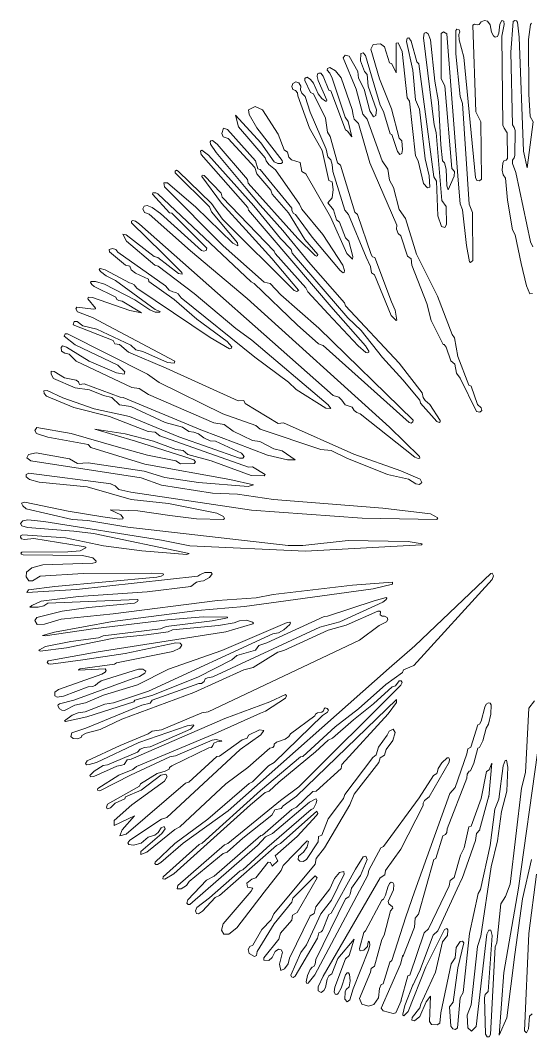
# Model space of a CAD drawing. Header units: millimetres. Extents: x -63086 to 144078, y -129912 to 13382.
# Drawn here: x 65172 to 65676, y -59187 to -58183 of the extents above; entities that cross this region are included whole.
import ezdxf

# ---------------------------------------------------------------- set-up
doc = ezdxf.new("R2010")
doc.units = ezdxf.units.MM
doc.layers.get('0').update_dxf_attribs({"lineweight": 0})
doc.layers.add('観葉植物', color=92, linetype='Continuous', lineweight=9)

# ---------------------------------------------------------------- blocks, each defined once
blk = doc.blocks.new('樹木平面（CAD素材.com）a59eb286')
at = {"color": 0, "linetype": 'ByBlock', "lineweight": -2}
for points in [[(1.4, 488), (0.5, 486.6), (-1.5, 471.8), (-1.3, 417.8), (0.3, 395.8), (3.2, 390.6), (-2.7, 345.1), (-6.3, 361.4), (-10.8, 474.2), (-12.3, 489), (-13.2, 490.3), (-15.1, 490.7), (-16.6, 489.5), (-19.1, 459.3), (-17.3, 387.4), (-15.6, 384.8), (-14.7, 382.1), (-15.1, 357.3), (-15.7, 354.8), (-17.3, 352.7), (-17.2, 349.4), (-13.9, 340.5), (0.6, 272), (2.8, 267.2)], [(2.4, 221), (-0.2, 220.7), (-3.5, 228.4), (-8.6, 250.6), (-14.5, 279), (-17.3, 283.9), (-22.1, 313.1), (-24.2, 334.9), (-26.4, 338.3), (-27.5, 342.8), (-27, 349.7), (-25.8, 351.9), (-23.4, 352.6), (-22.3, 354.2), (-22.6, 379.8), (-25.6, 384.1), (-26.9, 387.3), (-27.9, 475.2), (-25.4, 486.7), (-25.9, 489.9), (-27.7, 490.6), (-29.9, 487.1), (-30.9, 477.9), (-32.1, 474.7), (-34.4, 474.2), (-36.2, 475.3), (-38, 479.1), (-39.4, 486.3), (-42, 489.9), (-45, 490.7), (-48.3, 489.1), (-50.3, 486.7), (-52.2, 486.2), (-54.9, 487), (-56.6, 486), (-53.4, 400.3), (-48.5, 390.4), (-47.9, 333.9), (-49.8, 332.2), (-52.4, 332.6), (-53.9, 335.5), (-65.4, 454.5), (-69.9, 471.4), (-70.3, 476.7), (-69.4, 479.4), (-70.1, 481.5), (-72.3, 481.9), (-73.3, 480.6), (-73.4, 457.5), (-69, 415.5), (-66.8, 408.6), (-60.1, 309.2), (-56.9, 300.9), (-56.5, 253.5), (-58.8, 251.5), (-59.9, 252.1), (-62.8, 268.4), (-66.8, 303.7), (-69.1, 309.4), (-71, 332.9), (-82.2, 477.5), (-85.3, 479.4), (-87.7, 477.6), (-87.8, 433.1), (-84.3, 426.1), (-77.1, 344.5), (-74.5, 341.5), (-74.8, 336.9), (-80.7, 323.2), (-82.1, 327.3), (-82.8, 343.7), (-84.4, 350.1), (-86.5, 352), (-88, 367.9), (-90.3, 410.1), (-94, 430.5), (-98.4, 471.4), (-100.7, 477.4), (-102.6, 478.8), (-104.4, 478.2), (-105.3, 473.4), (-94.7, 387.5), (-92.6, 379.9), (-87.1, 312.7), (-82.8, 307), (-82.6, 289), (-84.3, 286.2), (-87.4, 287.3), (-90.9, 297.8), (-92.4, 331.9), (-95, 336.1), (-104.7, 407.8), (-109.8, 447.9), (-111.9, 449.9), (-117.4, 470.2), (-119.6, 473.5), (-121.5, 473), (-122.1, 469.7), (-115.8, 441.6), (-113, 412.2), (-109.1, 403), (-103.7, 354.1), (-99.5, 337.2), (-99, 326), (-101.2, 325.4), (-105.1, 329.6), (-110.6, 352), (-113.2, 356.9), (-119, 410.9), (-121.4, 414.2), (-126.4, 459.9), (-130.2, 468.5), (-132.3, 468.2), (-132.3, 439), (-136.5, 447.7), (-138.7, 448.7), (-143.7, 464.6), (-147.6, 467.5), (-154.9, 467), (-157.4, 462.2), (-148.8, 432.8), (-136.8, 403.4), (-129.2, 374.3), (-126.5, 371.8), (-125.9, 363.3), (-126.5, 359.1), (-128.5, 358.1), (-131, 361.1), (-136.4, 377.9), (-138.2, 378.8), (-144.7, 400.7), (-147.9, 406.8), (-162.4, 456), (-164.7, 458.5), (-167.1, 458), (-167.4, 450.8), (-163.5, 440.2), (-160.8, 437.1), (-160, 425.7), (-151.6, 402.4), (-152.2, 396.8), (-154.6, 395.6), (-158.3, 401.4), (-163.8, 422.7), (-169.4, 433.7), (-170, 440.1), (-178.8, 455.3), (-182.6, 456.3), (-184.7, 453.7), (-171.6, 422.8), (-165.1, 398.2), (-160.9, 393.1), (-146.1, 352.1), (-140.5, 343.6), (-138.9, 332.9), (-134.8, 325.8), (-129.2, 303.8), (-123.1, 295), (-112.3, 259.8), (-91.4, 218.5), (-76.9, 180.4), (-74.5, 177.2), (-71.2, 158.9), (-60.4, 130.4), (-58.2, 129.5), (-52, 111.3), (-48.4, 108.2), (-47.7, 105.3), (-49.7, 103.7), (-52.7, 104.4), (-69, 137.5), (-72.7, 142.3), (-74.3, 151.1), (-78.2, 154.4), (-82.9, 168.1), (-84.8, 170.6), (-85.9, 170.6), (-97.6, 194.4), (-101.8, 211.1), (-116.8, 248.8), (-117.5, 255.1), (-121.1, 257.9), (-127.5, 277.8), (-130.3, 280.1), (-131.8, 284.4), (-131.7, 288.6), (-158.2, 349.9), (-169.6, 388.7), (-173.6, 393.2), (-174.8, 397.1), (-175.6, 402.6), (-186.7, 433.9), (-192, 441), (-197.6, 444.1), (-200, 443.3), (-200.5, 441.5), (-197.8, 438.5), (-195.3, 433.7), (-182.7, 395.1), (-179.5, 390.9), (-176.1, 375.6), (-180.2, 381.4), (-182.3, 382.5), (-196.7, 421.2), (-198.8, 421.9), (-204.2, 435.6), (-206.7, 438.4), (-208.7, 438.7), (-209.9, 437.9), (-210.4, 435.4), (-209.3, 431.4), (-200.6, 411.8), (-201, 411), (-202.2, 410.9), (-205.5, 413.4), (-209.2, 418.1), (-213.9, 428.6), (-216.9, 432.3), (-220, 434.5), (-221.2, 434.4), (-222.3, 433.4), (-222.3, 431.4), (-216.9, 419.4), (-213.9, 418), (-201.9, 394.2), (-199.9, 380.2), (-197.3, 376.1), (-190.2, 350.1), (-187.2, 347.6), (-173.1, 301.2), (-170.4, 298.9), (-157, 259.4), (-155.7, 257.3), (-153.4, 256.5), (-136.9, 212.9), (-133.1, 204.4), (-131.7, 194.8), (-132.2, 194.3), (-137.1, 199.3), (-153.7, 239.5), (-156.6, 241.3), (-157.7, 247.7), (-162, 256.9), (-179.4, 299.1), (-182.8, 303.3), (-194.9, 341.4), (-195.3, 348.4), (-196.9, 353.1), (-199.7, 356), (-201.3, 363.5), (-217.3, 400.1), (-222.1, 415.5), (-225.3, 418.7), (-226.6, 422.1), (-226.5, 425.8), (-228.4, 429.1), (-231.4, 430.1), (-234.3, 428.5), (-235.3, 425.4), (-234.3, 422.4), (-231.7, 421.4), (-229.6, 419.2), (-229.4, 416.3), (-217.7, 384.2), (-205.3, 362.2), (-198.7, 332.6), (-195.6, 331.2), (-194.5, 323.6), (-195.6, 315.4), (-199.6, 310.6), (-194.2, 303.7), (-191.1, 293.8), (-188.3, 291.3), (-182.2, 276), (-179.1, 272.7), (-175.1, 257.4), (-175.2, 254.9), (-181.1, 260.5), (-197.1, 296.7), (-221.6, 339.1), (-225.4, 341.6), (-227.2, 350.4), (-235.6, 353), (-238.3, 355.6), (-239.5, 360.7), (-242.9, 362.8), (-248.7, 378.2), (-264.4, 402.4), (-271.6, 405.6), (-278, 402.2), (-277.5, 397.7), (-270, 384.7), (-244.8, 352.4), (-244.4, 350.2), (-245.9, 349.5), (-249, 349.4), (-252.7, 351.1), (-266, 369.8), (-291, 397), (-287.9, 385.6), (-261.8, 355), (-260.7, 352.1), (-258, 348.3), (-251.5, 343), (-227.8, 309.3), (-225.5, 304.2), (-204.8, 279.4), (-184.8, 249), (-183.4, 243.6), (-183.5, 241.8), (-184.6, 241.4), (-187.6, 243.7), (-215.2, 276.5), (-231.8, 299), (-233.9, 300.4), (-235.4, 303.2), (-235.3, 305.1), (-266.7, 343.3), (-268.9, 344.2), (-271.1, 351.9), (-299, 383), (-302.7, 384.1), (-304.5, 379.1), (-303, 375.7), (-298.2, 374.2), (-271.7, 345.5), (-269.9, 339.3), (-255.9, 323), (-254.6, 319.2), (-238.6, 300.7), (-222.4, 274.2), (-209.7, 259.6), (-209.8, 258.6), (-210.9, 258), (-212.3, 258.5), (-229.5, 275.3), (-278.3, 329.9), (-279.1, 333.5), (-309.2, 368.6), (-313.8, 372), (-315.4, 371.9), (-316.1, 370.9), (-315.6, 368.6), (-309.9, 360.3), (-280.5, 324.6), (-266.5, 308.3), (-244.2, 283.3), (-218.7, 252.1), (-183.4, 211.9), (-182.3, 208.9), (-129.2, 152.1), (-106.7, 122.8), (-105.5, 118.3), (-103.6, 115.4), (-99.1, 111.4), (-88.6, 95.7), (-88.7, 94.2), (-89.6, 93.6), (-91.9, 94.5), (-108.3, 112.7), (-108.7, 115.6), (-125.6, 135.7), (-145.6, 157.8), (-166.7, 184.5), (-180.1, 197.1), (-235, 260.9), (-235.8, 264.3), (-246.6, 275.3), (-273, 307.6), (-317.6, 357.6), (-324.1, 362.4), (-325.5, 361.6), (-324.8, 358.4), (-278.7, 306), (-278.1, 303.4), (-194.5, 205.6), (-162.4, 169.3), (-159.1, 164.2), (-159.3, 162.9), (-160.6, 162.3), (-162.1, 162.8), (-169.7, 169.2), (-199.5, 200.9), (-219.5, 222.7), (-221.4, 226.5), (-251.9, 260.4), (-252.9, 262.9), (-304, 316.1), (-305.2, 320.1), (-321.9, 337.6), (-323.9, 337.7), (-324.3, 336.5), (-304.7, 310.2), (-280.8, 283.7), (-255, 255.6), (-228.6, 224.4)], [(-414.4, 33.1), (-409.9, 31), (-406.3, 27.3), (-394.3, 24.7), (-275.2, 6.9), (-165.9, -0.9), (-92.2, -2.1), (-90.9, -0.5), (-98.3, 3.3), (-145.4, 9), (-253.5, 17.5), (-288.9, 22.7), (-313.8, 23.7), (-363.9, 31.7), (-384, 39), (-493, 55.6), (-497.1, 58.6), (-495.4, 62.1), (-487.8, 63.8), (-455.1, 57.7), (-447, 53.1), (-436.6, 53.9), (-381.2, 45.5), (-360.7, 39.4), (-327.5, 34.2), (-278.4, 30.4), (-273.1, 32), (-296.4, 37.4), (-380.5, 52.5), (-433.8, 69), (-436.4, 71.8), (-476.4, 79.1), (-487.7, 82.8), (-489.3, 85.8), (-487.2, 88.5), (-453.2, 82.7), (-409, 70), (-377.8, 61.4), (-349.9, 55.9), (-345.2, 52.7), (-331.9, 53.1), (-330.4, 54.6), (-332, 56.8), (-341, 59.6), (-389.6, 75), (-429.9, 87), (-399.8, 82.4), (-372.1, 75.2), (-349.9, 66.8), (-342.7, 65.9), (-337.9, 62.1), (-314.9, 55.8), (-275.4, 41.1), (-262.5, 40.9), (-261.5, 42.3), (-274.1, 49.8), (-278.2, 49.5), (-365.8, 80.4), (-370.3, 84), (-377.2, 84.7), (-415.5, 99.6), (-450.8, 108.3), (-477.6, 119.6), (-480, 122.3), (-480.2, 125), (-477.1, 125.3), (-461.4, 117.8), (-430.5, 107.1), (-395.6, 99.4), (-346.9, 79.4), (-286.9, 58.5), (-283.6, 58.3), (-282.5, 60.1), (-285, 63.3), (-310.6, 75.1), (-316, 75.5), (-322.2, 78.3), (-327.6, 82.5), (-332, 84.1), (-337.2, 84.6), (-343.2, 88.9), (-360.4, 93.5), (-394.3, 109.4), (-405.5, 111), (-413, 118.2), (-421.5, 120.1), (-435.3, 126), (-449.3, 127.8), (-470.8, 137.2), (-473.2, 141.2), (-472.9, 144.2), (-470.2, 144), (-460, 137.7), (-448.3, 135.4), (-445.9, 133.6), (-445.1, 131.2), (-440.4, 131.8), (-405, 118.6), (-401.8, 118.3), (-325.2, 86.4), (-290.2, 73.2), (-259.2, 61.2), (-239.6, 56.7), (-232, 56.7), (-244.7, 65.7), (-253.2, 67.6), (-267, 74.9), (-274, 75.7), (-293.2, 85.1), (-302.2, 91.7), (-312.4, 93.2), (-377, 121.2), (-386.2, 127.3), (-393.4, 128), (-448.5, 154.2), (-455.4, 161), (-459.7, 162), (-462.7, 163.9), (-463.3, 167.7), (-461.8, 169.2), (-458, 168), (-435.5, 154.3), (-408.5, 142.7), (-400.9, 141.4), (-400.2, 143.5), (-407.3, 150.1), (-449.2, 170.3), (-460.3, 179), (-459.3, 181), (-457, 181), (-377.8, 141.4), (-366.5, 133.2), (-303.6, 102.2), (-270.7, 90.7), (-266.7, 86.9), (-206.5, 66.9), (-196.4, 66), (-181, 58.4), (-140.8, 42.2), (-120, 37.6), (-112.7, 33.1), (-109.1, 32.3), (-106.9, 34.4), (-108.5, 37.6), (-127.7, 45.9), (-174, 62.2), (-243.6, 93.3), (-248.7, 92.7), (-281.3, 112.4), (-282.6, 115.3), (-288.3, 115), (-359.6, 147.2), (-396.7, 163), (-405.6, 170.7), (-410.1, 171.3), (-411.8, 174.6), (-451.3, 190.1), (-450.3, 193.2), (-447.3, 193.4), (-441.8, 189.1), (-427.9, 185.8), (-394.4, 170.1), (-389.3, 165.2), (-382.4, 163.6), (-358, 152.7), (-351.4, 152.1), (-350.9, 154.3), (-432.1, 197.4), (-447.2, 202.8), (-448.6, 205.9), (-447.6, 207.5), (-431.2, 205.4), (-429.2, 205.7), (-429.2, 206.6), (-436.7, 215.8), (-436.6, 216.9), (-435.8, 217.4), (-432.2, 217), (-395.2, 204.1), (-383.9, 201.8), (-403, 213.5), (-406.1, 214), (-408.1, 215.1), (-409.1, 217.2), (-430.7, 227.8), (-433, 229.8), (-434.1, 232), (-433.4, 232.9), (-429.4, 232.7), (-420.5, 230.3), (-390.3, 214.7), (-375.7, 204.8), (-370.2, 202.6), (-365.6, 202.6), (-365.4, 203.3), (-370.4, 205.3), (-409.4, 233.8), (-418.8, 238.4), (-424.3, 242.6), (-425.6, 244.7), (-424.8, 245.6), (-419.7, 244.2), (-395.7, 231.5), (-393.5, 231), (-391.2, 229.7), (-388.5, 226.1), (-316, 177.4), (-296.8, 166.4), (-295.1, 166.7), (-294.5, 168.4), (-299.1, 173.7), (-329.1, 195.8), (-351.6, 215.2), (-376.5, 232.9), (-376.9, 235), (-389.6, 241.2), (-393.9, 244.5), (-395.2, 248), (-399.7, 249.1), (-415.4, 262.1), (-415.7, 264.4), (-412.6, 265.4), (-409.2, 264.4), (-407.1, 261.7), (-360.1, 228.5), (-356.6, 224.2), (-353, 222.5), (-349.8, 222), (-347.5, 220.7), (-344.6, 216.8), (-271.9, 158.1), (-238.7, 133.3), (-231, 126.1), (-201.8, 107.8), (-196.8, 107.4), (-199.3, 111.1), (-274.7, 174.9), (-290.5, 186.4), (-331.7, 220.9), (-367.4, 248), (-370.8, 248.9), (-398.7, 272.5), (-402.4, 279.5), (-399.1, 279), (-371.4, 257.5), (-367.6, 256.4), (-347.4, 240.7), (-343.8, 240), (-344, 241.7), (-363.1, 260.8), (-393.8, 290.9), (-393.7, 292.5), (-392.5, 293.2), (-389.9, 292.4), (-385.9, 289.6), (-194.4, 120.2), (-188.9, 118.6), (-185.9, 115.8), (-182.6, 111.1), (-175.6, 108.9), (-173.8, 105.3), (-171.2, 103.4), (-167.7, 102.3), (-113.8, 59.3), (-110.6, 58), (-108.9, 58.3), (-109.2, 59.9), (-138.7, 88.9), (-279.3, 216), (-335.4, 263.1), (-376.3, 299.3), (-380.7, 301), (-382.4, 304.5), (-381.1, 307.2), (-378.1, 307.8), (-373.2, 306), (-365.1, 299.9), (-324.4, 263.4), (-322.2, 262.7), (-319.9, 263.5), (-319.2, 265.8), (-353.9, 300.3), (-356.1, 300.5), (-373, 319), (-372.6, 320.3), (-369.6, 320.5), (-367.6, 319.3), (-275.5, 232.6), (-272.5, 231), (-229.9, 189.9), (-208.9, 171.4), (-204.3, 169.6), (-119.3, 93.6), (-117.5, 93.1), (-115.6, 94.2), (-115.4, 95.9), (-208.5, 186.9), (-246.1, 219.8), (-256.7, 230.8), (-262.6, 232.1), (-303.2, 268.2), (-361, 326.2), (-361.8, 330.4), (-358, 330.1), (-330.2, 306.3), (-293.5, 270.6), (-288.5, 268), (-288.9, 271), (-314.5, 301.6), (-316.5, 306.4), (-350.5, 340.3), (-350.6, 341.9), (-349.4, 342.7), (-347.6, 341.7), (-314.5, 309.8), (-303.7, 294.3), (-233, 223.8), (-230.5, 223), (-228.5, 224.3)], [(-125.7, -433.9), (-114.1, -404.6), (-113.3, -395.8), (-110.1, -392), (-94.9, -337.8), (-93, -336.9), (-86, -314.5), (-83.5, -313.4), (-82.3, -311.3), (-81.7, -307.8), (-62.3, -257.6), (-62, -253.7), (-60.2, -250.8), (-58.8, -250.4), (-55.6, -242.9), (-51.5, -227.9), (-50, -227.3), (-46.7, -220.6), (-43.3, -208.3), (-41.1, -204.2), (-38.7, -194.3), (-38.5, -185.1), (-39.5, -183.5), (-41.1, -183.3), (-43.2, -184.4), (-44.7, -187.5), (-48.3, -201.3), (-49.8, -204.2), (-51.6, -204.8), (-58.6, -227.1), (-61.4, -228.7), (-62.5, -233.7), (-73.8, -266.9), (-79.1, -272.7), (-114, -370), (-122.7, -394.7), (-136.4, -437.7), (-138.6, -439.2), (-145.2, -460.8), (-146.9, -461.5), (-148.6, -465.3), (-149.8, -474.7), (-154.3, -481), (-159.6, -482.9), (-166.1, -480.8), (-168.6, -475.2), (-157.5, -449.1), (-157, -445.6), (-153.5, -443.2), (-146.3, -417), (-144.1, -412.8), (-137.9, -388.5), (-135.5, -386.1), (-135.8, -384.6), (-139.4, -381.6), (-140.1, -379.4), (-134.9, -368), (-134.6, -362.7), (-135.5, -360.8), (-137.1, -360.3), (-138.7, -361.6), (-140.5, -365.3), (-142.7, -373.3), (-144.6, -377.2), (-146.3, -378), (-162.5, -408.4), (-164.2, -410.1), (-168.5, -425.7), (-168, -427.7), (-167.2, -428.2), (-164.3, -427.5), (-160.6, -423.7), (-159.9, -419.2), (-159.5, -418.7), (-158.7, -419.5), (-158.2, -422.6), (-159.5, -427.5), (-174.7, -465.6), (-178.1, -476.4), (-180.6, -478.5), (-182.9, -476), (-182.6, -468.5), (-181.5, -466.4), (-178.7, -463.6), (-177.6, -457.7), (-178.2, -451.4), (-179.2, -450), (-180.7, -449.7), (-182.4, -451.8), (-186.4, -464.9), (-189.4, -470.1), (-191, -471.2), (-192.5, -470.9), (-193.5, -468.6), (-192.9, -463.9), (-182.2, -435.9), (-178.7, -432.7), (-173.8, -416.5), (-190, -435.7), (-195.8, -450.7), (-198.7, -452.9), (-200.4, -456.1), (-202.2, -464.4), (-203.8, -467.3), (-206.4, -469.4), (-209.2, -467.5), (-209.2, -463.7), (-204.5, -453.2), (-147.9, -356), (-143.4, -353.2), (-142.8, -348.8), (-127.5, -327.6), (-105.6, -284.6), (-105.4, -282.4), (-104.2, -279.8), (-99.5, -276.2), (-79.9, -241.9), (-79.5, -238.7), (-80.2, -237.7), (-81.7, -237.7), (-87, -242.4), (-90.7, -248), (-91.4, -251.2), (-92.2, -253.1), (-95.4, -255), (-109.4, -277.2), (-144.6, -325.2), (-147.5, -326.4), (-159.2, -348.5), (-160.3, -353.4), (-212.5, -451.7), (-219.2, -460.1), (-220.4, -460.3), (-221.1, -458.7), (-219.9, -452.4), (-217.2, -446.7), (-215.2, -444.2), (-213.4, -443.5), (-212.2, -441.4), (-211.6, -436.6), (-182.2, -376.8), (-179, -374.7), (-177.6, -372.3), (-176.4, -366.4), (-167.3, -353.7), (-160.9, -338.1), (-162.3, -334.5), (-164.7, -335.4), (-172.4, -347.4), (-196.6, -391), (-198.9, -392.4), (-204.9, -407.9), (-206.4, -409.3), (-208.6, -410.2), (-210, -415.7), (-231.9, -453.2), (-233.9, -454.3), (-235.6, -453.7), (-236.3, -452.1), (-226.4, -429.7), (-220.8, -422.3), (-206.7, -391.5), (-196.1, -378.2), (-183.6, -352.3), (-183.9, -349.8), (-188.1, -350.8), (-193.3, -356.6), (-197.9, -366.8), (-211.5, -384.7), (-213.3, -391.1), (-217.1, -393.4), (-237.7, -435.4), (-238.9, -440.8), (-242.6, -445.9), (-246.3, -447.6), (-247.6, -441.4), (-244.5, -429.4), (-245.7, -427.1), (-248.6, -426.5), (-251.9, -428.8), (-254.7, -434.8), (-258.1, -437.6), (-263.1, -437.2), (-263.1, -435.2), (-248.1, -416.5), (-246.4, -410.7), (-235.4, -397.8), (-234.5, -392.9), (-230.1, -390.2), (-210.3, -356), (-212.3, -354.2), (-234.4, -376.1), (-235.4, -380), (-252.7, -401.5), (-269.5, -428.8), (-270.3, -432.7), (-272.2, -433.7), (-277.5, -430.6), (-278.6, -426.8), (-276.9, -424), (-273.8, -422.4), (-265, -407.2), (-255.8, -397.6), (-253.2, -391.7), (-212.2, -342.4), (-211.1, -337.1), (-202.9, -326.3), (-178, -284.1), (-173.6, -273.4), (-149.3, -242.2), (-148, -237.5), (-143.6, -235), (-142.2, -229.3), (-135.4, -220.5), (-133.3, -212.5), (-135.2, -209.1), (-139.2, -211.1), (-141, -215.3), (-149.7, -227), (-152, -234.5), (-155.3, -237.1), (-183, -273.7), (-184.2, -277.7), (-199.3, -297.8), (-205.8, -313.9), (-208.9, -315.3), (-209.4, -320.6), (-220.7, -338), (-224, -340), (-227.5, -339.6), (-229.1, -338.1), (-228.7, -334.7), (-223.8, -330.8), (-220.3, -325.3), (-218.9, -320.3), (-220.1, -319.5), (-243.7, -343.7), (-245.8, -348.7), (-262.7, -370.1), (-289.6, -405.5), (-297.7, -411.7), (-302.5, -411.7), (-304.9, -407.6), (-303.1, -401.6), (-275.5, -369.2), (-273.9, -366.3), (-279, -365.1), (-279.7, -361.2), (-274.7, -357.5), (-270.7, -356), (-258.6, -340.5), (-256.3, -340.8), (-254.8, -344.5), (-249.1, -339.2), (-251.8, -334.4), (-229.9, -315.2), (-210.8, -294.6), (-209.6, -292.4), (-210.6, -290.2), (-246.6, -322.2), (-250.6, -324.2), (-306.6, -373.4), (-310.9, -375.4), (-323.5, -388.8), (-327.5, -391.6), (-329.5, -391.2), (-330.5, -388.7), (-329.2, -385.5), (-316.7, -375.9), (-286.5, -349.1), (-283.7, -348.2), (-260, -326.4), (-216.3, -288.6), (-213.8, -287.5), (-211.2, -282.4), (-210.7, -279.2), (-211.4, -278.1), (-212.4, -278.3), (-217.8, -281.3), (-254.3, -312.3), (-261.3, -315.4), (-269.2, -324.2), (-336, -382.3), (-337.7, -382.4), (-339.1, -381), (-338.2, -377.7), (-319.6, -358.4), (-312.1, -354.4), (-266, -314.2), (-264.2, -313.9), (-235.2, -288.5), (-230.8, -286.2), (-214.5, -270.8), (-211.4, -270.4), (-186.7, -248.1), (-186, -244.1), (-140.2, -194.2), (-131.8, -183), (-131.9, -180), (-230.8, -275.4), (-243.9, -285), (-245.7, -287.6), (-252, -288.9), (-254.9, -294), (-283.7, -316.9), (-299.2, -330.8), (-303.1, -332), (-336.8, -359.6), (-339.3, -363.7), (-344.7, -366.9), (-348.6, -366.8), (-347.8, -363.6), (-301.8, -323.4), (-298.6, -322.2), (-246.6, -279.6), (-228.5, -266.3), (-127.7, -165.7), (-126.4, -163.1), (-127.4, -161.5), (-129.3, -161.5), (-133, -166.4), (-136.3, -167.4), (-154.7, -184.2), (-174.4, -200), (-195, -218.2), (-199.3, -220.1), (-211.9, -231.7), (-248.1, -261.5), (-257.6, -270.3), (-261.7, -271.7), (-276, -284), (-351.8, -352.1), (-360.8, -357.2), (-362.7, -357), (-362.3, -355), (-326.9, -323.1), (-323.8, -321.9), (-266.3, -269.9), (-226.6, -236.5), (-224.5, -236.2), (-192.5, -206.9), (-169.4, -189.2), (-142.5, -165), (-125.9, -153.2), (-125, -150.6), (-114.7, -146.4), (-37.3, -61.3), (-36.1, -57.9), (-37.3, -55.3), (-38.6, -55.4), (-113.7, -126.8), (-139.3, -149), (-298.1, -289.8), (-342.5, -321.9), (-364.8, -341), (-368.1, -342.8), (-369.7, -343), (-370.8, -341.8), (-370.4, -340.5), (-350.8, -322.1), (-318.2, -298.1), (-277.4, -262.9), (-274.2, -261.4), (-258.2, -245.3), (-252.8, -242.2), (-204.9, -195.6), (-200, -192.3), (-199, -190.5), (-200.3, -188.8), (-202.5, -188.3), (-203.4, -189.2), (-203.9, -191.1), (-205.8, -192.6), (-209.9, -193.2), (-211.9, -194.3), (-212.6, -196.2), (-236.6, -213.7), (-238.2, -216.6), (-242, -219), (-250.3, -222), (-252.6, -224), (-252.9, -225.8), (-254.2, -227.2), (-257, -228), (-278.9, -247), (-300.5, -263.1), (-346, -305.6), (-351, -308.2), (-378.7, -330.7), (-384.5, -332.9), (-384.6, -330), (-363.6, -312.2), (-360.4, -307.8), (-361.3, -305.3), (-364.3, -306.7), (-367.3, -311.4), (-370.5, -313.8), (-377.1, -315.9), (-384.2, -321.8), (-391.6, -323.8), (-396.2, -323), (-397.3, -321.4), (-395.4, -319), (-363.9, -298.1), (-358.9, -296.3), (-286.5, -229.4), (-265.9, -214.9), (-262.9, -210.4), (-267.2, -209.9), (-278.1, -215.1), (-279.5, -218.1), (-284.5, -219.7), (-306.7, -235.9), (-309.3, -236.3), (-337, -261.7), (-340.3, -262.7), (-399.1, -312.9), (-405.1, -314.7), (-402.9, -308.5), (-390.7, -294.7), (-410.7, -304.2), (-410.7, -299.5), (-393.4, -283.8), (-361, -260.5), (-358.4, -255.9), (-359.9, -253.6), (-364.7, -254.6), (-384.1, -269.6), (-399.5, -276), (-400.2, -278), (-409.7, -282.2), (-414.5, -287), (-417.7, -287.9), (-418.5, -286.2), (-417.4, -283.2), (-385.9, -265.5), (-384.7, -263.1), (-368.3, -253), (-360.4, -250.8), (-356.6, -248.6), (-356.1, -247), (-353.8, -245.4), (-317.2, -227.7), (-314.7, -227.2), (-313.2, -225.3), (-312.3, -222.9), (-309.5, -221.6), (-304.9, -221.2), (-304.6, -220.9), (-305.2, -220.6), (-309.9, -219.5), (-314.1, -220.2), (-350.1, -235.6), (-355.9, -236.6), (-394.7, -254.6), (-424.9, -270.2), (-426.9, -269.9), (-427.4, -269), (-426.8, -267.8), (-406.1, -254.6), (-392.4, -249.2), (-388.6, -246), (-311.6, -214), (-266.1, -193.4), (-261.3, -191.5), (-241.6, -178.7), (-240.7, -176.2), (-241.7, -174.9), (-256.9, -182.2), (-301.4, -198.6), (-393.9, -238.8), (-398.1, -239.5), (-401, -244), (-403.2, -244.9), (-408.3, -245.9), (-431, -256), (-434.3, -256.4), (-434.9, -255), (-430.7, -250.6), (-421.7, -245.1), (-417.5, -244.4), (-387.8, -231.8), (-385, -228.9), (-380.8, -227.5), (-375.4, -226.7), (-335.5, -209.2), (-332.2, -205.6), (-332.6, -204.9), (-338.8, -205.9), (-386.6, -222.5), (-428.2, -242.1), (-435.6, -244.1), (-438.3, -244.3), (-439, -243.1), (-437.5, -240.6), (-404.9, -225.4), (-377.1, -213.9), (-373.4, -211.2), (-363.9, -210), (-324.1, -193.2), (-317.9, -192.2), (-168.6, -121.2), (-149, -106.9), (-141.8, -103.4), (-140.3, -100.9), (-141, -98.9), (-143.6, -97.8), (-146.2, -97.6), (-147.9, -96.2), (-147.8, -93.5), (-148.3, -92.8), (-150.4, -92.8), (-181.7, -106.6), (-199.3, -111.6), (-243.3, -131.7), (-249.1, -133.2), (-273.6, -148.4), (-282.6, -150.5), (-332, -173), (-403.2, -199.5), (-424.8, -209.6), (-438.6, -213.1), (-442.7, -215.4), (-443.2, -217), (-446.6, -218.7), (-451.4, -218.5), (-453.7, -216.4), (-452.6, -213), (-438.7, -208.4), (-383.6, -185.5), (-375.1, -183.6), (-373.4, -180.7), (-327.1, -164.2), (-324.6, -164), (-322, -162.2), (-320.9, -159.5), (-318.5, -158.4), (-313.2, -157.5), (-207.6, -108.5), (-187.9, -103.2), (-145.3, -83.9), (-142.4, -81.5), (-141.3, -80), (-141.4, -79.5), (-142, -79.3), (-153.8, -82.4), (-200, -97.7), (-203.2, -98.1), (-259.9, -124.1), (-267.9, -126.7), (-271.1, -131.2), (-289.7, -136.5), (-294.5, -140.8), (-327.6, -157.5), (-372.5, -175.8), (-390.5, -180.5), (-391.5, -182.4), (-437.8, -197), (-458.8, -201.7), (-459.9, -200.9), (-452.3, -195.4), (-446.3, -193.2), (-439.5, -192.2), (-420, -184.6), (-411.6, -183.2), (-377, -171.7), (-254.2, -115.2), (-248.6, -114.2), (-243.3, -111.2), (-237.3, -106), (-236.5, -104.5), (-237.3, -103.6), (-240, -104), (-304.5, -131.5), (-357.1, -149.9), (-387.9, -165.4), (-421.5, -175.6), (-439, -183.3), (-449.6, -185.4), (-459.9, -190.8), (-462.6, -190.5), (-464.9, -189.2), (-466.6, -186.3), (-466.1, -185.1), (-464.7, -184.3), (-450.6, -180.6), (-392.1, -159.2), (-385.7, -157.3), (-380.5, -154), (-379.6, -151.9), (-382.4, -149.9), (-386.9, -150), (-423.5, -161.6), (-427, -163.8), (-429.5, -166.2), (-432.3, -167), (-436.4, -167.5), (-460.9, -176.8), (-467, -177.5), (-469.6, -176.2), (-469.3, -172.6), (-465.8, -169.9), (-423, -154.9), (-419.8, -153), (-418.6, -151.2), (-419.6, -149.8), (-446, -151.1), (-446.1, -150.6), (-444.5, -149.7), (-410.6, -145.1), (-408.5, -143.6), (-353, -132.5), (-345.8, -129.2), (-344.1, -126.4), (-345.6, -124.2), (-349.8, -124), (-399.9, -134.4), (-441.7, -140.8), (-473.3, -145.2), (-475.8, -144.7), (-476.9, -143.3), (-476.1, -141.9), (-428.7, -133.3), (-380.5, -125.7), (-300.6, -113.2), (-273.8, -105.2), (-273.2, -104.2), (-274.1, -103.6), (-280.2, -101.7), (-286.9, -102.2), (-292.2, -104.3), (-307.9, -106.7), (-353.3, -111.3), (-357.4, -113.1), (-379, -116), (-411, -119.4), (-458, -128.9), (-483.9, -132.2), (-485.3, -131.7), (-484.5, -130.9), (-478.8, -127.7), (-453.6, -122.7), (-426.4, -119.1), (-421.6, -117), (-364.9, -110.3), (-359.5, -108), (-314, -102.2), (-298.7, -99.3), (-298.7, -98.7), (-322.8, -98.3), (-358, -101.3), (-432, -110.3), (-478.9, -117.2), (-481.7, -116.7), (-469.8, -113.4), (-412.5, -103), (-328.6, -91.9), (-282.2, -88.1), (-154.8, -70.7), (-135.9, -66.2), (-135.9, -64.2), (-175.3, -66.9), (-253.9, -76.4), (-270.6, -79.7), (-308.6, -82.1), (-411.8, -95.3), (-463.2, -100.7), (-479.7, -105.6), (-486.8, -105.8), (-489.3, -101.8), (-487.1, -98.8), (-462.1, -92.8), (-436.1, -89), (-390.7, -84.7), (-387.9, -83.2), (-387.2, -82), (-388.2, -81.1), (-476.4, -84.9), (-480.2, -87.3), (-485.8, -88.9), (-494, -88.7), (-492.3, -87.1), (-482.8, -82.7), (-446, -78.3), (-378.2, -73.6), (-335, -68.5), (-329.4, -64.1), (-325.2, -63.1), (-322.5, -62.9), (-316.7, -59.5), (-314, -55.8), (-315.1, -54.5), (-321.1, -54.5), (-326.1, -56.9), (-328, -58.3), (-448.1, -71.4), (-497, -74.3), (-495.6, -71.6), (-469.4, -68.2), (-368.7, -59), (-364.3, -58.2), (-362.1, -56.7), (-362.3, -55.9), (-373.9, -55.2), (-441.4, -55.6), (-483.8, -58), (-491.5, -62.8), (-495, -62.7), (-497.7, -58.7), (-497.3, -54.2), (-492.2, -49.8), (-481.3, -46.9), (-432, -45.3), (-429, -44.6), (-428.5, -43.4), (-431.8, -40), (-442, -37.9), (-500.6, -37), (-502.4, -36.4), (-502.9, -35.3), (-502, -34.6), (-456.7, -34.2), (-444.4, -33.1), (-438.8, -30.3), (-438.8, -29.4), (-441.3, -28.7), (-490.2, -20.8), (-499.5, -21.9), (-502.3, -21.3), (-503.5, -19.6), (-502.9, -18.1), (-501.1, -17.3), (-458.8, -20.3), (-421.5, -28.1), (-383.6, -33), (-339, -36.8), (-336.8, -35.8), (-431.2, -16), (-450.6, -13.7), (-496.6, -10.1), (-502.1, -8.4), (-503.5, -6), (-501.1, -3.5), (-496, -2.6), (-480.3, -4.1), (-364.2, -22.6), (-336.1, -28.3), (-221.8, -33.5), (-107.2, -27.3), (-106.6, -26.1), (-120.5, -23.9), (-179.7, -23), (-224.3, -27.9), (-238.9, -27.8), (-397.4, -9.6), (-437, -3.2), (-452.3, -2.1), (-497.8, 8.3), (-501.2, 11.2), (-502.4, 13.8), (-499.2, 14.8), (-456.2, 6.1), (-421.9, 0.3), (-405.4, -1.8), (-402.3, -1.4), (-401.9, -0.6), (-404.1, 2.3), (-414.8, 7.5), (-387.3, 6.4), (-355.8, 1.6), (-329.4, -1.4), (-302.7, -2.3), (-301.7, -1.3), (-302.7, 0.7), (-309.4, 4.2), (-357.2, 13.7), (-394.1, 17.4), (-437.5, 30.2), (-484.8, 34.6), (-494.5, 37.2), (-497.8, 40.1), (-497.6, 42.3), (-495.1, 43.7), (-413.7, 32.9)], [(-115.5, -461), (-123.8, -482), (-125.5, -490.7), (-125.5, -491.8), (-124.5, -492.2), (-120.5, -488), (-103, -444), (-84.4, -407.2), (-82.3, -406.2), (-81.3, -407.3), (-81.4, -412.9), (-86.3, -419.4), (-93.5, -449.1), (-108, -480.7), (-108.9, -484.3), (-116.4, -493.8), (-116.8, -496.6), (-114.2, -497.4), (-108.7, -493), (-102.5, -478.5), (-98.2, -473), (-99.4, -497.9), (-97.4, -500.8), (-91.8, -501.2), (-89, -499.7), (-88.1, -489.4), (-77.9, -440.9), (-73.8, -435), (-72.8, -424.7), (-69.1, -418.9), (-66.6, -418.6), (-65.5, -420.2), (-71.3, -445), (-75.9, -478.9), (-79.5, -483.4), (-78.2, -502.4), (-76.3, -505.1), (-73.7, -505.8), (-71.6, -504.2), (-69, -474.6), (-66, -469.3), (-59.8, -411.1), (-51.2, -371.6), (-48.9, -367.6), (-39.5, -324.2), (-34.8, -288.1), (-30.8, -278.5), (-26.6, -245.5), (-24.6, -240.1), (-23.2, -240), (-21.8, -246.7), (-22.9, -270.3), (-28.1, -290.7), (-32.2, -319.6), (-38.3, -345.2), (-48.5, -413.7), (-52, -423.9), (-58.2, -481.3), (-62, -491.5), (-61.3, -504.1), (-57.9, -507.3), (-53.3, -502.7), (-42.6, -411.6), (-40.8, -407.7), (-38.7, -407.7), (-37.5, -413), (-41.2, -468.2), (-44.4, -471.1), (-45.1, -474.5), (-44.1, -510.3), (-42.4, -512.9), (-40.2, -512.9), (-39.1, -510.7), (-34.4, -424.1), (-32.7, -420.3), (-28.9, -381.6), (-24.3, -374.5), (-19.5, -362.4), (-8.5, -267.6), (-4.4, -251.9), (-1, -188.6), (4.3, -181.1)], [(7.5, -232.5), (-11.3, -366.1), (-25.7, -449.6), (-30.5, -511.4), (-22.9, -494.3), (-14.9, -431.7), (-7.4, -376.9), (1.5, -337.9)], [(6.3, -352.3), (-1, -411), (-5.3, -507.1), (-3.4, -509), (-1.5, -505.2), (-0.4, -492.8), (2, -490.4)], [(-127.5, -477.8), (-120.6, -452.8), (-118.7, -452.3), (-104.7, -410.3), (-100.3, -406.3), (-79.7, -363.8), (-79, -358.8), (-75, -355.8), (-68.7, -333.5), (-65.2, -326.3), (-60.3, -305.8), (-58.2, -305.1), (-48.4, -277.8), (-42.9, -251), (-40.3, -249.4), (-37.7, -242.7), (-40.8, -276.1)], [(-40.6, -275.2), (-49.9, -309.1)], [(-49.6, -308.7), (-52.8, -312.1), (-54, -319.3), (-67, -356.7)], [(-67, -356.5), (-72, -366.9), (-90.9, -408.4), (-95.8, -412.5), (-109.1, -448.6)], [(-127.3, -477.4), (-132.5, -489.2), (-135.1, -490), (-145, -487.3), (-147, -484.9), (-127.8, -441.3), (-125.6, -432.5)], [(-108.2, -446.1), (-116.6, -464.2)]]:
    blk.add_lwpolyline(points, dxfattribs=at)

msp = doc.modelspace()

# ---------------------------------------------------------------- block references
at = {"layer": '観葉植物', "ltscale": 10}
msp.add_blockref('樹木平面（CAD素材.com）a59eb286', (65675.6438, -58673.7633), dxfattribs=at)

doc.saveas('drawing.dxf')
